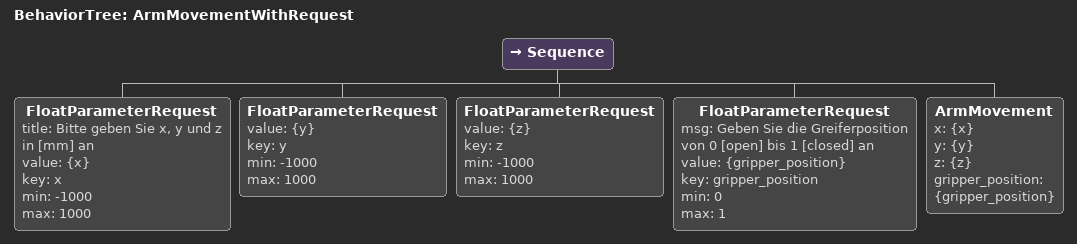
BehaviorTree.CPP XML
<root main_tree_to_execute = "ArmMovementWithRequest" >
    <BehaviorTree ID="ArmMovementWithRequest">
        <Sequence>
            <FloatParameterRequest title="Bitte geben Sie x, y und z in [mm] an"
                                   value="{x}" key="x" min="-1000" max="1000"/>
            <FloatParameterRequest value="{y}" key="y" min="-1000" max="1000"/>
            <FloatParameterRequest value="{z}" key="z" min="-1000" max="1000"/>
            <FloatParameterRequest msg="Geben Sie die Greiferposition von 0 [open] bis 1 [closed] an"
                                   value="{gripper_position}" key="gripper_position" min="0" max="1"/>
            <ArmMovement x="{x}" y="{y}" z="{z}" gripper_position="{gripper_position}"/>
        </Sequence>
    </BehaviorTree>
 </root>
